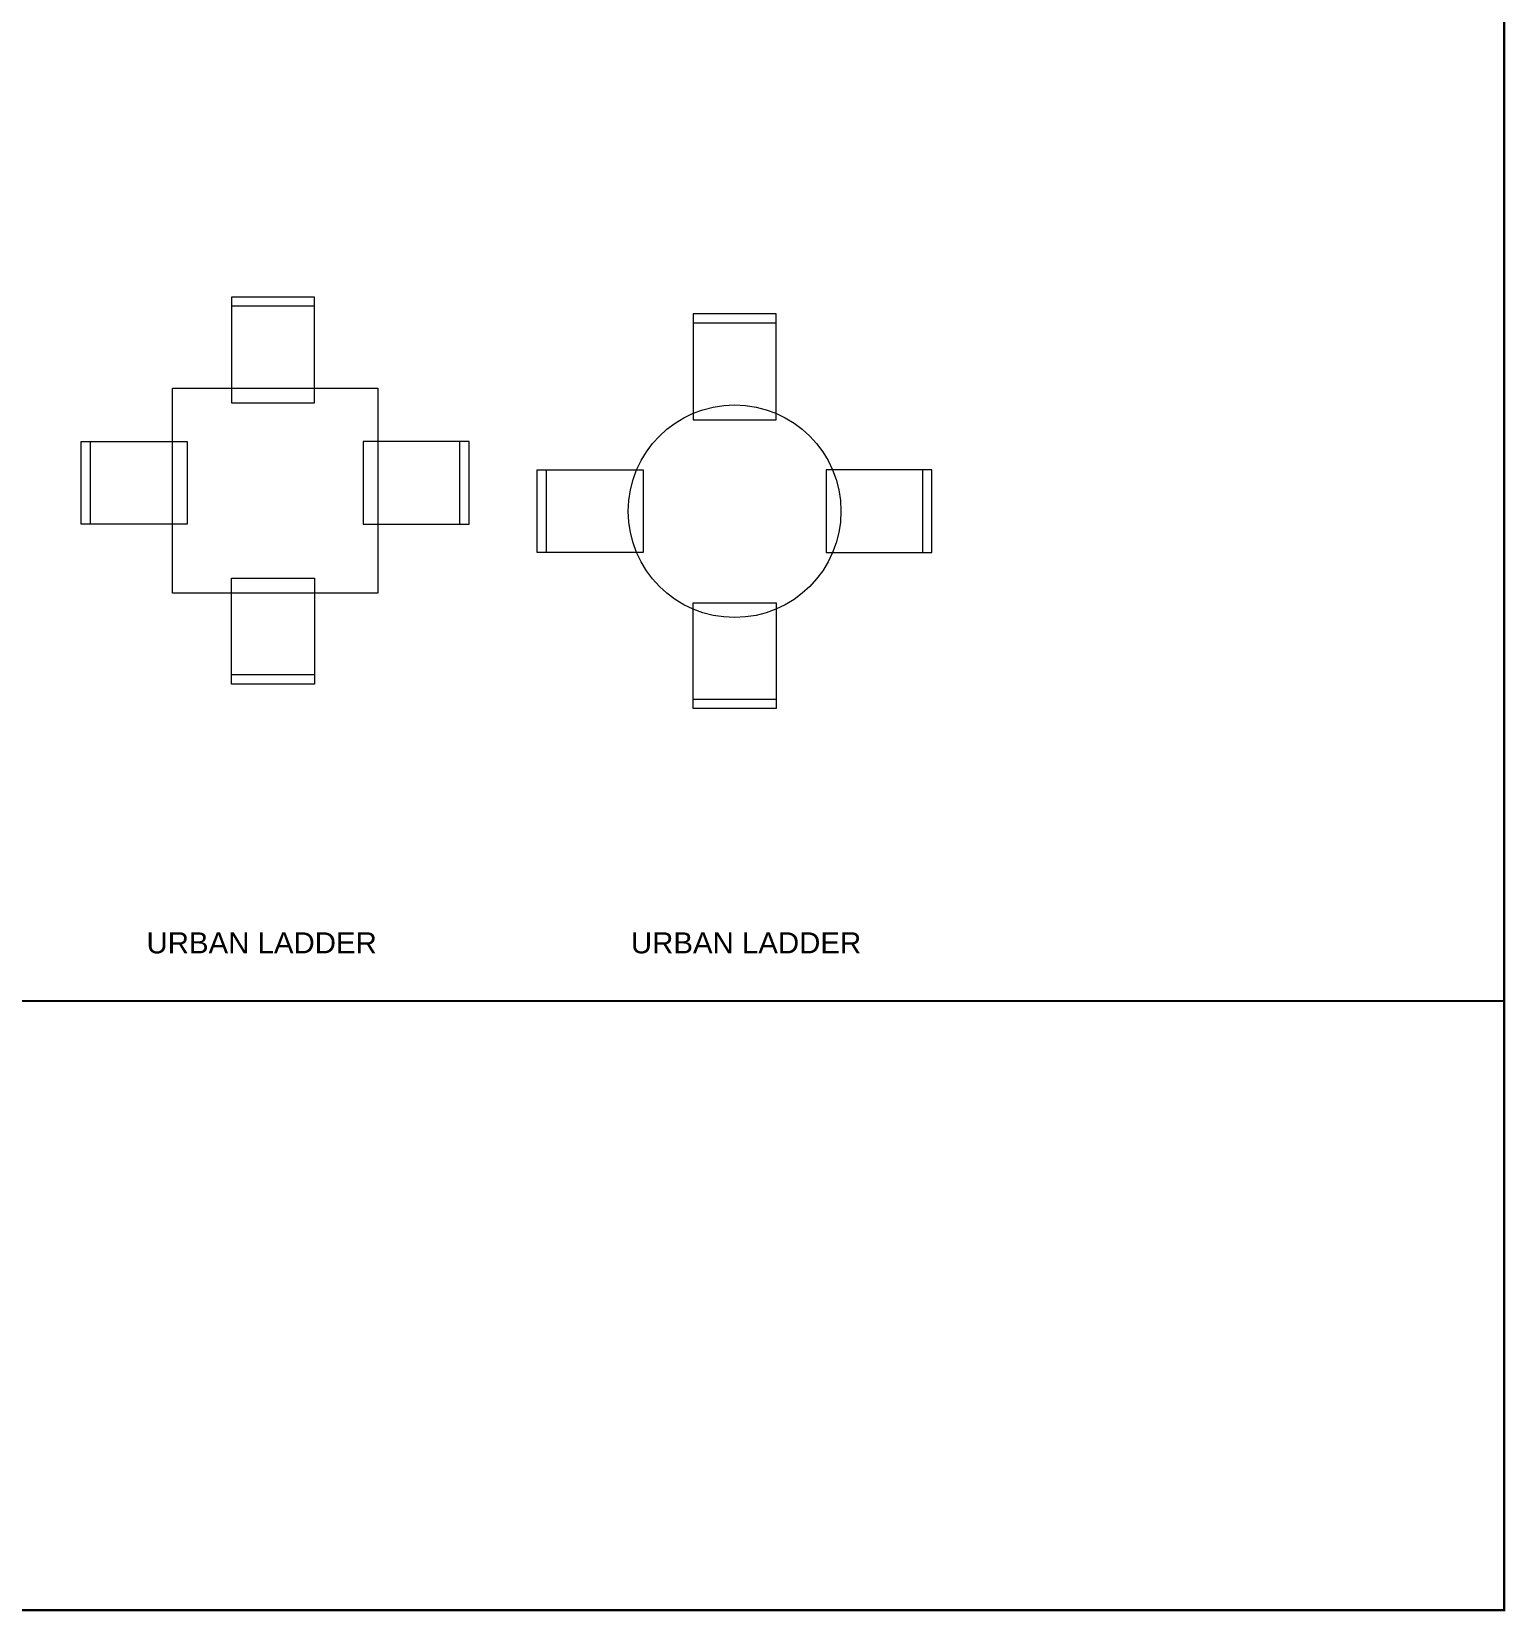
# Model space of a CAD drawing. Header units: inches. Extents: x 0 to 2128, y 0 to 649.
# Drawn here: x 420.9 to 701.1, y -0.2 to 300.2 of the extents above; entities that cross this region are included whole.
import ezdxf

# ---------------------------------------------------------------- set-up
doc = ezdxf.new("R2010")
doc.units = ezdxf.units.IN
doc.header["$MEASUREMENT"] = 0
doc.layers.add('I_FUR', color=7, linetype='Continuous', lineweight=9)
doc.styles.add('ARIAL', font='arial.ttf')

# ---------------------------------------------------------------- blocks, each defined once
blk = doc.blocks.new('4 Seater Dining Table')
for p, q in [((787, 19.78), (787, -0.35)), ((758.43, -7.67), (778.56, -7.67)), ((832.14, -7.67), (812.02, -7.67)), ((787, -53.81), (787, -33.68))]:
    blk.add_line(p, q)
for points in [[(802.75, 19.78), (787, 19.78)], [(787, -0.35), (802.75, -0.35), (802.75, 19.78)], [(802.75, 18.03), (787, 18.03)], [(775.79, 2.48), (814.79, 2.48), (814.79, -36.52), (775.79, -36.52), (775.79, 2.48)], [(758.43, -23.42), (758.43, -7.67)], [(778.56, -7.67), (778.56, -23.42), (758.43, -23.42)], [(760.18, -23.42), (760.18, -7.67)], [(812.02, -7.67), (812.02, -23.42), (832.14, -23.42)], [(830.39, -23.42), (830.39, -7.67)], [(832.14, -23.42), (832.14, -7.67)], [(787, -33.68), (802.75, -33.68), (802.75, -53.81)], [(802.75, -52.06), (787, -52.06)], [(802.75, -53.81), (787, -53.81)]]:
    blk.add_lwpolyline(points)
blk = doc.blocks.new('4 Seater Dining Table - Circle')
for p, q in [((746.85, 4.83), (746.85, -15.29)), ((717.21, -24.81), (737.33, -24.81)), ((792.25, -24.81), (772.12, -24.81)), ((746.85, -70.21), (746.85, -50.08))]:
    blk.add_line(p, q)
for points in [[(762.6, 4.83), (746.85, 4.83)], [(746.85, -15.29), (762.6, -15.29), (762.6, 4.83)], [(762.6, 3.08), (746.85, 3.08)], [(717.21, -40.56), (717.21, -24.81)], [(737.33, -24.81), (737.33, -40.56), (717.21, -40.56)], [(718.96, -40.56), (718.96, -24.81)], [(772.12, -24.81), (772.12, -40.56), (792.25, -40.56)], [(790.5, -40.56), (790.5, -24.81)], [(792.25, -40.56), (792.25, -24.81)], [(746.85, -50.08), (762.6, -50.08), (762.6, -70.21)], [(762.6, -68.46), (746.85, -68.46)], [(762.6, -70.21), (746.85, -70.21)]]:
    blk.add_lwpolyline(points)
blk.add_circle((754.73, -32.69), 20.21)

msp = doc.modelspace()

# ---------------------------------------------------------------- linework, layer by layer
msp.add_line((0, 115.86), (700.86, 115.86))
at = {"const_width": 0.453}
msp.add_lwpolyline([(0, 621.06), (700.86, 621.06), (700.86, 0), (0, 0)], close=True, dxfattribs=at)

# ---------------------------------------------------------------- block references
at = {"layer": 'I_FUR'}
for name, p in [('4 Seater Dining Table', (-328.05, 229.92)), ('4 Seater Dining Table - Circle', (-200.16, 241.66))]:
    msp.add_blockref(name, p, dxfattribs=at)

# ---------------------------------------------------------------- texts
at = {"linetype": 'ByBlock', "lineweight": 5, "char_height": 4, "attachment_point": 1, "style": 'ARIAL'}
for insert in [(442.78, 128.9), (534.86, 128.9)]:
    msp.add_mtext_dynamic_manual_height_columns('{\\C7;URBAN LADDER }', width=1753.4661, gutter_width=1, heights=[0], dxfattribs=dict(at, insert=insert))

doc.saveas('drawing.dxf')
